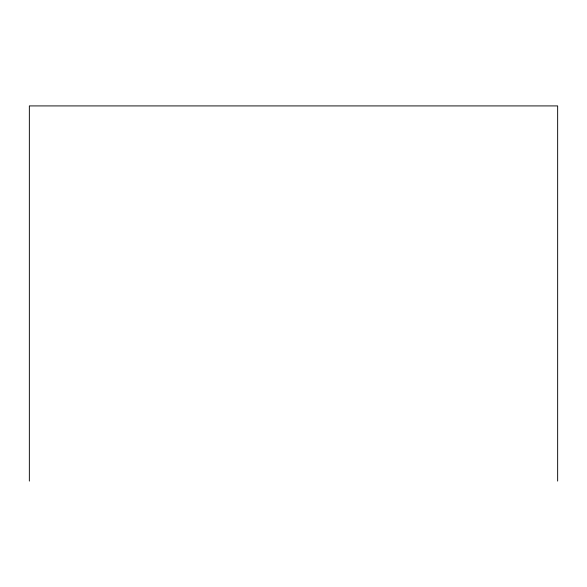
<?xml version="1.0" encoding="UTF-8"?>
<svg xmlns="http://www.w3.org/2000/svg" width="587" height="587" viewBox="0 0 587 587"><rect width="100%" height="100%" fill="white"/><g stroke="black" fill="none" stroke-linecap="round" stroke-linejoin="round"><path stroke-width="0.88" d="M557.65 481.083L557.65 105.917L29.35 105.917L29.35 481.083"/></g></svg>
